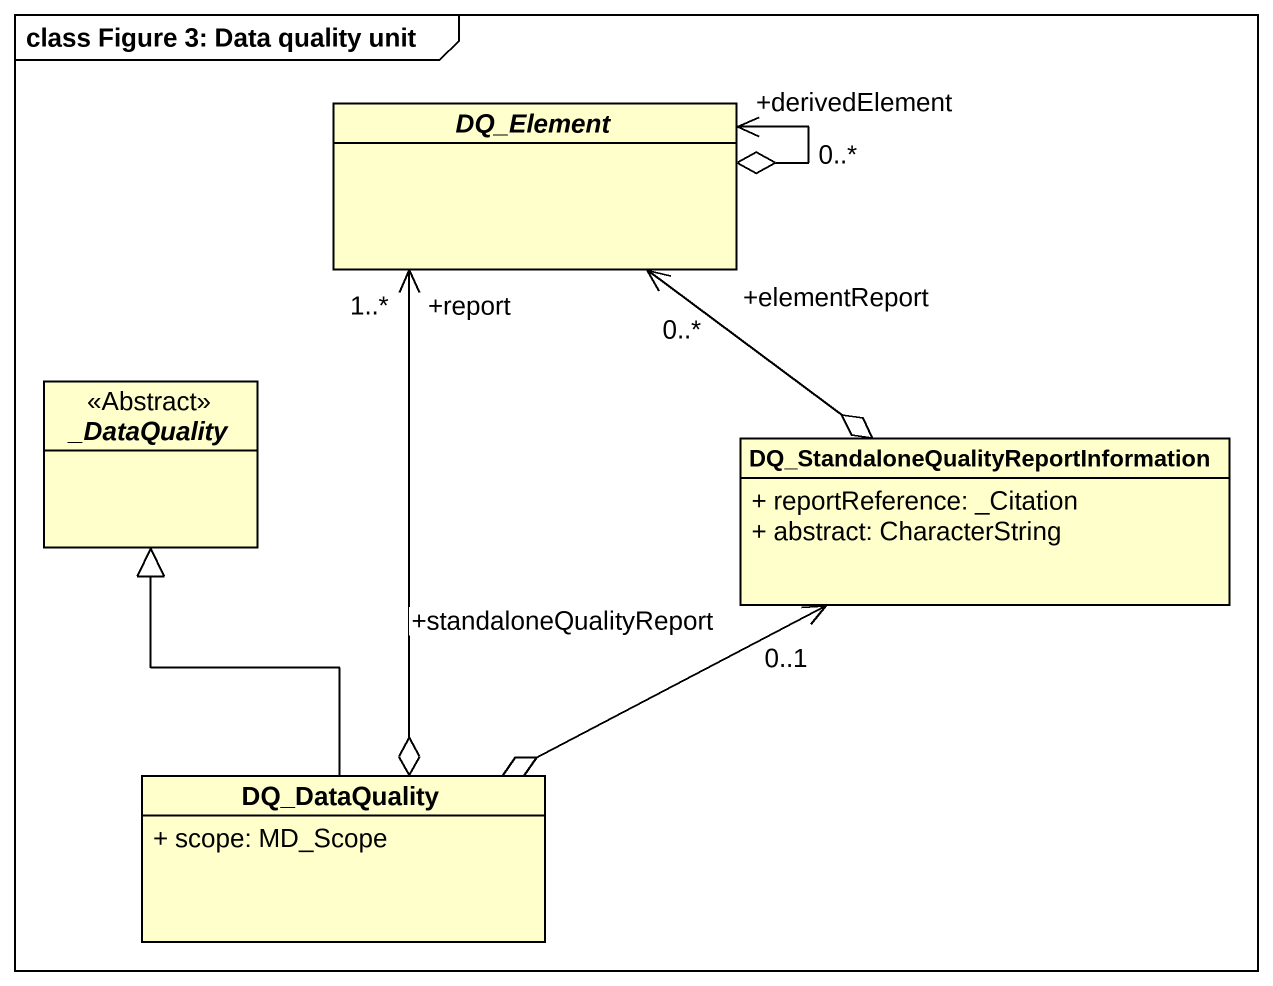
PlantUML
@startuml
mainframe class Figure 3: Data quality unit
hide circle
hide empty members
skinparam classAttributeIconSize 0
abstract class DQ_Element
abstract class "_DataQuality" as DataQuality <<Abstract>>
class "DQ_StandaloneQualityReportInformation" as DQ_StandaloneQualityReportIn {
  + reportReference: _Citation
  + abstract: CharacterString
}
class DQ_DataQuality {
  + scope: MD_Scope
}
DQ_Element o--> "+derivedElement\n0..*" DQ_Element
DQ_StandaloneQualityReportIn o-up-> "+elementReport\n0..*" DQ_Element
DQ_DataQuality o-up-> "+report\n1..*" DQ_Element
DQ_DataQuality -up-|> DataQuality
DQ_DataQuality o-right-> "+standaloneQualityReport\n0..1" DQ_StandaloneQualityReportIn
@enduml
